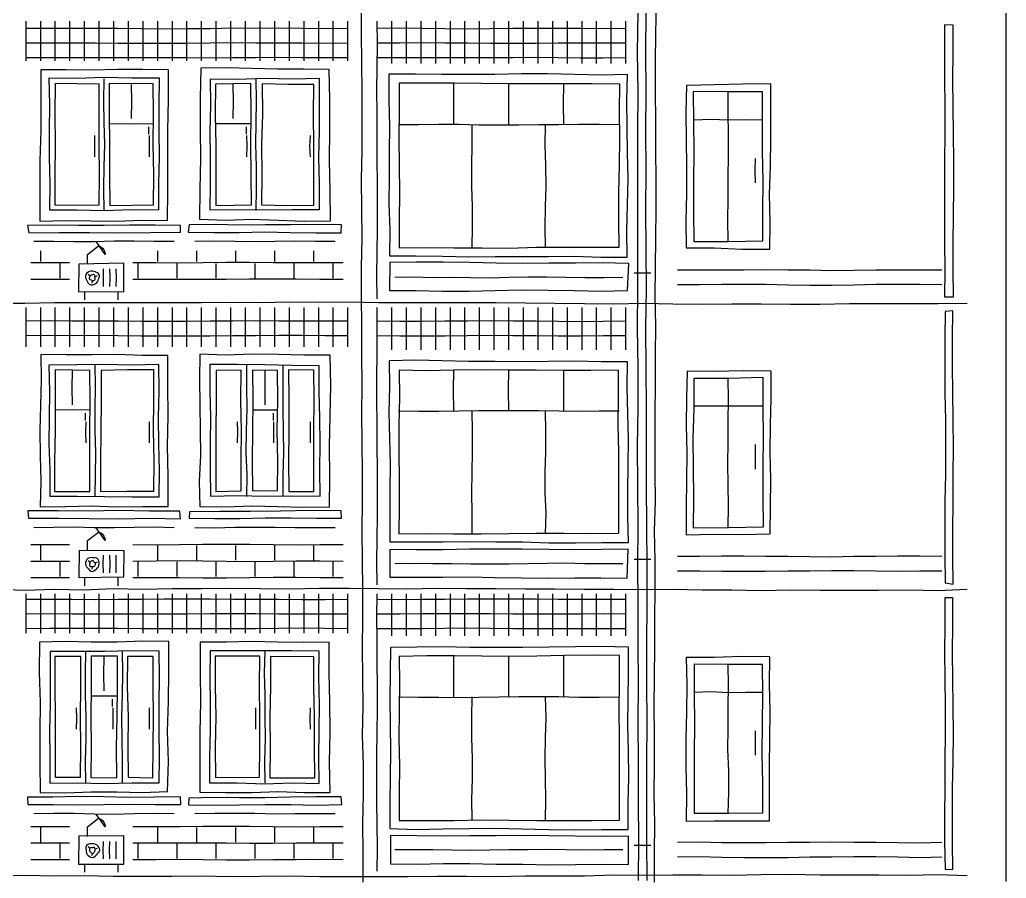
# Model space of a CAD drawing. Header units: millimetres. Extents: x 0 to 165, y 0 to 320.
# Drawn here: x 63.9 to 165, y 166.4 to 254.4 of the extents above; entities that cross this region are included whole.
import ezdxf

# ---------------------------------------------------------------- set-up
doc = ezdxf.new("R2010")
doc.units = ezdxf.units.MM
for name, color, linetype, true_color in [('01_KARKAS', 1, 'Continuous', 0xd62728), ('02_PROYOMY', 5, 'Continuous', 0x1f5fd6), ('03_BALKONY', 3, 'Continuous', 0x2ca02c), ('04_KLADKA', 32, 'Continuous', 0x8c5a2b), ('05_KONDICIONERY', 6, 'Continuous', 0xc512c5), ('06_VODOSTOK', 4, 'Continuous', 0x0f9aa0)]:
    doc.layers.add(name, color=color, linetype=linetype, true_color=true_color)

msp = doc.modelspace()

# ---------------------------------------------------------------- linework, layer by layer
at = {"layer": '01_KARKAS'}
for points in [[(99.06, 166), (99.07, 169), (99.04, 172), (99.1, 175), (99.08, 178), (99.01, 181), (99.05, 184), (99.03, 187), (98.99, 190), (99.04, 193), (99.04, 196), (99.01, 199), (98.96, 202), (98.98, 205), (99, 208), (98.95, 211), (98.94, 214), (98.96, 217), (98.94, 220), (98.91, 223), (98.9, 226), (98.88, 229), (98.97, 232), (98.93, 235), (98.88, 238), (98.96, 241), (98.95, 244), (98.96, 247), (98.94, 250), (98.88, 253), (98.9, 256)], [(128.93, 166), (128.95, 169), (128.96, 172), (128.9, 175), (128.93, 178), (128.95, 181), (128.9, 184), (128.94, 187), (128.97, 190), (128.98, 193), (129.01, 196), (129, 199), (128.94, 202), (129.03, 205), (129, 208), (128.99, 211), (129.01, 214), (129.05, 217), (129.02, 220), (129.06, 223), (129, 226), (129.04, 229), (129.07, 232), (129.1, 235), (129.11, 238), (129.06, 241), (129.07, 244), (129.05, 247), (129.05, 250), (129.07, 253), (129.14, 256)], [(165, 166.04), (165, 169.06), (165, 172.08), (165, 175.09), (165, 178.11), (165, 181.13), (165, 184.15), (165, 187.17), (165, 190.19), (165, 193.21), (165, 196.23), (165, 199.25), (165, 202.26), (165, 205.28), (165, 208.3), (165, 211.32), (165, 214.34), (165, 217.36), (165, 220.38), (165, 223.4), (165, 226.42), (165, 229.43), (165, 232.45), (165, 235.47), (165, 238.49), (165, 241.51), (165, 244.53), (165, 247.55), (165, 250.57), (165, 253.58), (165, 256.6)], [(61.37, 225.32), (64.38, 225.31), (67.4, 225.39), (70.42, 225.4), (73.44, 225.39), (76.46, 225.4), (79.48, 225.38), (82.5, 225.4), (85.52, 225.44), (88.54, 225.4), (91.56, 225.46), (94.58, 225.42), (97.6, 225.45), (100.62, 225.38), (103.63, 225.39), (106.65, 225.4), (109.67, 225.41), (112.69, 225.38), (115.71, 225.37), (118.73, 225.32), (121.75, 225.3), (124.77, 225.27), (127.79, 225.32), (130.81, 225.25), (133.83, 225.24), (136.85, 225.25), (139.87, 225.26), (142.88, 225.24), (145.9, 225.24), (148.92, 225.3), (151.94, 225.28), (154.96, 225.29), (157.98, 225.28), (161, 225.33)], [(61.37, 196), (64.38, 195.92), (67.4, 196.02), (70.42, 195.96), (73.44, 196.07), (76.46, 196.02), (79.48, 196.07), (82.5, 196.09), (85.52, 196.12), (88.54, 196.08), (91.56, 196.06), (94.58, 196.12), (97.6, 196.13), (100.62, 196.08), (103.63, 196.05), (106.65, 196.11), (109.67, 196.07), (112.69, 196.1), (115.71, 196.05), (118.73, 196.04), (121.75, 196.02), (124.77, 196), (127.79, 195.99), (130.81, 196), (133.83, 195.93), (136.85, 195.93), (139.87, 195.88), (142.88, 195.95), (145.9, 195.9), (148.92, 195.9), (151.94, 195.91), (154.96, 195.95), (157.98, 195.88), (161, 196)], [(61.37, 166.65), (64.38, 166.7), (67.4, 166.64), (70.42, 166.68), (73.44, 166.59), (76.46, 166.61), (79.48, 166.59), (82.5, 166.63), (85.52, 166.57), (88.54, 166.61), (91.56, 166.62), (94.58, 166.56), (97.6, 166.55), (100.62, 166.56), (103.63, 166.58), (106.65, 166.61), (109.67, 166.6), (112.69, 166.58), (115.71, 166.65), (118.73, 166.64), (121.75, 166.64), (124.77, 166.72), (127.79, 166.71), (130.81, 166.75), (133.83, 166.74), (136.85, 166.71), (139.87, 166.77), (142.88, 166.8), (145.9, 166.74), (148.92, 166.73), (151.94, 166.75), (154.96, 166.7), (157.98, 166.77), (161, 166.67)]]:
    msp.add_lwpolyline(points, dxfattribs=at)
at = {"layer": '02_PROYOMY'}
for points in [[(66.01, 249.24), (66.03, 246.14), (66.02, 243.04), (65.9, 239.94), (65.9, 236.83), (65.9, 233.73)], [(79.1, 249.25), (76.48, 249.28), (73.86, 249.28), (71.24, 249.22), (68.62, 249.24), (66.01, 249.24)], [(79, 233.8), (79.05, 236.89), (79.05, 239.98), (79.03, 243.07), (79.11, 246.16), (79.1, 249.25)], [(82.42, 249.42), (82.35, 246.32), (82.36, 243.22), (82.37, 240.12), (82.3, 237.02), (82.29, 233.92)], [(95.59, 249.29), (92.96, 249.31), (90.32, 249.32), (87.69, 249.38), (85.05, 249.45), (82.42, 249.42)], [(95.71, 233.75), (95.67, 236.86), (95.61, 239.97), (95.63, 243.08), (95.64, 246.18), (95.59, 249.29)], [(78.17, 248.39), (75.34, 248.38), (72.51, 248.44), (69.68, 248.36), (66.85, 248.39)], [(66.85, 248.39), (66.89, 245.69), (66.86, 242.98), (66.88, 240.28), (66.93, 237.58), (66.91, 234.88)], [(67.5, 247.83), (67.46, 244.72), (67.5, 241.6), (67.45, 238.49), (67.44, 235.38)], [(72, 247.76), (67.5, 247.83)], [(72.5, 234.83), (72.47, 237.08), (72.5, 239.33), (72.56, 241.58), (72.5, 243.83), (72.48, 246.08), (72.5, 248.33)], [(77.53, 247.82), (73.03, 247.84)], [(73.03, 247.84), (73.03, 244.71), (73.07, 241.59), (73.06, 238.46), (73.08, 235.33)], [(77.58, 235.41), (77.59, 238.51), (77.53, 241.61), (77.56, 244.72), (77.53, 247.82)], [(78.11, 234.88), (78.11, 237.58), (78.19, 240.28), (78.14, 242.99), (78.13, 245.69), (78.17, 248.39)], [(83.39, 248.29), (83.41, 245.61), (83.34, 242.93), (83.36, 240.25), (83.39, 237.57), (83.34, 234.89)], [(94.57, 248.34), (91.78, 248.3), (88.98, 248.36), (86.18, 248.26), (83.39, 248.29)], [(87.55, 247.84), (83.91, 247.78)], [(87.6, 235.42), (87.58, 238.53), (87.55, 241.63), (87.58, 244.74), (87.55, 247.84)], [(88.1, 234.83), (88.14, 237.08), (88.11, 239.33), (88.05, 241.58), (88.09, 243.83), (88.14, 246.08), (88.1, 248.33)], [(94.57, 234.91), (94.57, 237.59), (94.51, 240.28), (94.6, 242.97), (94.6, 245.65), (94.57, 248.34)], [(72, 235.41), (72.03, 238.49), (71.98, 241.58), (71.99, 244.67), (72, 247.76)], [(75.3, 244.24), (75.34, 245.99), (75.3, 247.73)], [(83.91, 247.78), (83.88, 244.67), (83.94, 241.56), (83.95, 238.45), (83.95, 235.34)], [(85.75, 244.24), (85.77, 245.99), (85.75, 247.73)], [(88.7, 247.79), (88.73, 244.69), (88.64, 241.6), (88.66, 238.5), (88.64, 235.4)], [(94.02, 247.74), (91.36, 247.75), (88.7, 247.79)], [(94.01, 235.37), (94.02, 238.46), (94.02, 241.56), (93.98, 244.65), (94.02, 247.74)], [(73.1, 243.74), (75.3, 243.72), (77.5, 243.74)], [(77.1, 242.64), (77.1, 243.39)], [(84, 243.74), (85.75, 243.73), (87.5, 243.74)], [(87.1, 242.64), (87.1, 243.39)], [(71.55, 240.34), (71.54, 241.43), (71.55, 242.51)], [(77.15, 240.34), (77.14, 241.43), (77.15, 242.51)], [(87.15, 240.34), (87.16, 241.43), (87.15, 242.51)], [(93.65, 240.34), (93.61, 241.43), (93.65, 242.51)], [(66.91, 234.88), (69.71, 234.9), (72.51, 234.83), (75.31, 234.91), (78.11, 234.88)], [(67.44, 235.38), (72, 235.41)], [(73.08, 235.33), (77.58, 235.41)], [(83.34, 234.89), (86.15, 234.92), (88.95, 234.88), (91.76, 234.94), (94.57, 234.91)], [(83.95, 235.34), (87.6, 235.42)], [(88.64, 235.4), (91.32, 235.35), (94.01, 235.37)], [(65.9, 233.73), (68.52, 233.79), (71.14, 233.76), (73.76, 233.73), (76.38, 233.82), (79, 233.8)], [(82.29, 233.92), (84.97, 233.84), (87.66, 233.93), (90.34, 233.85), (93.02, 233.73), (95.71, 233.75)], [(80.35, 233.3), (77.73, 233.31), (75.12, 233.32), (72.5, 233.3), (69.89, 233.27), (67.27, 233.32), (64.66, 233.29)], [(64.66, 233.29), (64.77, 232.52)], [(80.35, 232.59), (80.35, 233.3)], [(81.22, 233.37), (81.13, 232.62)], [(96.84, 233.36), (94.24, 233.38), (91.63, 233.37), (89.03, 233.35), (86.43, 233.33), (83.82, 233.38), (81.22, 233.37)], [(96.82, 232.54), (96.84, 233.36)], [(64.77, 232.52), (67.88, 232.56), (71, 232.58), (74.11, 232.52), (77.23, 232.58), (80.35, 232.59)], [(65.3, 231.68), (67.36, 231.68), (69.41, 231.66), (71.47, 231.65), (73.53, 231.72), (75.59, 231.73), (77.64, 231.67), (79.7, 231.68)], [(81.13, 232.62), (83.75, 232.58), (86.36, 232.57), (88.98, 232.63), (91.59, 232.57), (94.21, 232.53), (96.82, 232.54)], [(81.8, 231.68), (83.86, 231.71), (85.91, 231.67), (87.97, 231.66), (90.03, 231.69), (92.09, 231.72), (94.14, 231.69), (96.2, 231.68)], [(66.01, 220.07), (66.06, 217.47), (65.99, 214.87), (65.91, 212.27), (65.93, 209.67), (66, 207.07), (65.93, 204.47)], [(79.02, 219.96), (76.42, 219.96), (73.81, 220.05), (71.21, 220.03), (68.61, 220.03), (66.01, 220.07)], [(79.08, 204.5), (79.07, 207.59), (78.99, 210.68), (79.07, 213.78), (79.04, 216.87), (79.02, 219.96)], [(82.32, 220.1), (82.29, 217.5), (82.33, 214.9), (82.35, 212.3), (82.38, 209.7), (82.26, 207.1), (82.33, 204.5)], [(95.69, 220), (93.02, 219.99), (90.34, 220.06), (87.67, 220.11), (84.99, 220.01), (82.32, 220.1)], [(95.62, 204.45), (95.66, 207.56), (95.62, 210.67), (95.67, 213.78), (95.75, 216.89), (95.69, 220)], [(78.1, 219.05), (75.29, 218.98), (72.47, 219.05), (69.66, 219), (66.85, 218.98)], [(66.85, 218.98), (66.91, 216.29), (66.88, 213.61), (66.85, 210.92), (66.93, 208.24), (66.92, 205.55)], [(71.6, 205.5), (71.62, 207.75), (71.65, 210), (71.6, 212.25), (71.57, 214.5), (71.61, 216.75), (71.6, 219)], [(77.59, 218.49), (74.9, 218.48), (72.2, 218.42)], [(77.59, 206.07), (77.62, 209.18), (77.55, 212.28), (77.61, 215.39), (77.59, 218.49)], [(78.15, 205.48), (78.19, 208.19), (78.1, 210.91), (78.08, 213.62), (78.13, 216.33), (78.1, 219.05)], [(94.56, 218.92), (91.76, 218.93), (88.95, 219), (86.15, 219.04), (83.34, 219.05)], [(83.34, 219.05), (83.35, 216.35), (83.42, 213.65), (83.36, 210.95), (83.37, 208.26), (83.41, 205.56)], [(87.13, 205.5), (87.16, 207.75), (87.08, 210), (87.11, 212.25), (87.18, 214.5), (87.15, 216.75), (87.13, 219)], [(90.87, 205.5), (90.86, 207.75), (90.92, 210), (90.89, 212.25), (90.85, 214.5), (90.86, 216.75), (90.87, 219)], [(91.41, 218.49), (91.43, 215.37), (91.45, 212.25), (91.39, 209.14), (91.43, 206.02)], [(94.02, 218.47), (91.41, 218.49)], [(94.67, 205.56), (94.63, 208.23), (94.65, 210.9), (94.62, 213.58), (94.55, 216.25), (94.56, 218.92)], [(67.49, 218.48), (67.47, 215.36), (67.5, 212.24), (67.42, 209.13), (67.43, 206.01)], [(71.04, 218.44), (67.49, 218.48)], [(69.25, 214.91), (69.22, 216.66), (69.25, 218.4)], [(71.04, 206.02), (71.04, 209.13), (71.03, 212.23), (71.08, 215.33), (71.04, 218.44)], [(72.2, 218.42), (72.2, 215.32), (72.17, 212.22), (72.13, 209.12), (72.13, 206.02)], [(83.99, 218.44), (84, 215.34), (83.97, 212.24), (83.97, 209.13), (83.96, 206.03)], [(86.56, 218.45), (83.99, 218.44)], [(86.57, 206.1), (86.56, 209.19), (86.59, 212.27), (86.52, 215.36), (86.56, 218.45)], [(87.73, 218.45), (87.76, 215.36), (87.72, 212.27), (87.69, 209.18), (87.72, 206.09)], [(90.27, 218.41), (87.73, 218.45)], [(89, 214.91), (89, 216.66), (89, 218.4)], [(90.28, 206.11), (90.3, 209.18), (90.26, 212.26), (90.31, 215.33), (90.27, 218.41)], [(93.99, 206.04), (93.99, 209.15), (94, 212.26), (94.03, 215.36), (94.02, 218.47)], [(67.5, 214.41), (69.25, 214.44), (71, 214.41)], [(70.6, 213.31), (70.6, 214.06)], [(87.73, 214.41), (90.27, 214.41)], [(89.87, 213.31), (89.87, 214.06)], [(70.65, 211.01), (70.64, 212.09), (70.65, 213.18)], [(77.15, 211.01), (77.14, 212.09), (77.15, 213.18)], [(86.18, 211.01), (86.22, 212.09), (86.18, 213.18)], [(89.92, 211.01), (89.89, 212.09), (89.92, 213.18)], [(93.65, 211.01), (93.66, 212.09), (93.65, 213.18)], [(66.92, 205.55), (69.73, 205.55), (72.54, 205.51), (75.35, 205.48), (78.15, 205.48)], [(67.43, 206.01), (71.04, 206.02)], [(72.13, 206.02), (74.86, 206.06), (77.59, 206.07)], [(83.41, 205.56), (86.22, 205.61), (89.04, 205.54), (91.86, 205.57), (94.67, 205.56)], [(83.96, 206.03), (86.57, 206.1)], [(87.72, 206.09), (90.28, 206.11)], [(91.43, 206.02), (93.99, 206.04)], [(65.93, 204.47), (68.56, 204.49), (71.19, 204.54), (73.82, 204.45), (76.45, 204.48), (79.08, 204.5)], [(82.33, 204.5), (84.99, 204.44), (87.65, 204.54), (90.3, 204.48), (92.96, 204.42), (95.62, 204.45)], [(80.26, 204.02), (77.14, 204.01), (74.03, 204.08), (70.91, 204.02), (67.79, 204.03), (64.67, 204.05)], [(64.67, 204.05), (64.74, 203.28)], [(80.32, 203.24), (80.26, 204.02)], [(81.25, 203.94), (81.22, 203.28)], [(81.22, 203.28), (83.82, 203.27), (86.42, 203.27), (89.03, 203.32), (91.63, 203.33), (94.23, 203.29), (96.84, 203.3)], [(96.82, 204.06), (93.71, 204.08), (90.59, 204), (87.48, 203.97), (84.36, 203.99), (81.25, 203.94)], [(96.84, 203.3), (96.82, 204.06)], [(64.74, 203.28), (67.85, 203.3), (70.97, 203.25), (74.09, 203.24), (77.21, 203.28), (80.32, 203.24)], [(65.3, 202.35), (67.36, 202.38), (69.41, 202.39), (71.47, 202.34), (73.53, 202.34), (75.59, 202.37), (77.64, 202.39), (79.7, 202.35)], [(81.8, 202.35), (83.86, 202.31), (85.91, 202.36), (87.97, 202.38), (90.03, 202.36), (92.09, 202.33), (94.14, 202.33), (96.2, 202.35)], [(65.88, 190.59), (65.84, 187.5), (65.96, 184.42), (65.9, 181.34), (65.9, 178.25), (65.96, 175.17)], [(79.15, 190.65), (76.49, 190.7), (73.84, 190.58), (71.19, 190.59), (68.53, 190.66), (65.88, 190.59)], [(79.01, 175.27), (79.09, 178.34), (79, 181.42), (79.1, 184.49), (79.15, 187.57), (79.15, 190.65)], [(82.36, 190.58), (82.34, 187.51), (82.37, 184.43), (82.32, 181.36), (82.31, 178.29), (82.32, 175.21)], [(95.58, 190.59), (92.93, 190.54), (90.29, 190.58), (87.64, 190.64), (85, 190.57), (82.36, 190.58)], [(95.69, 175.18), (95.62, 178.26), (95.69, 181.34), (95.63, 184.42), (95.57, 187.51), (95.58, 190.59)], [(66.96, 189.64), (66.96, 186.93), (66.96, 184.23), (66.9, 181.53), (66.94, 178.82), (66.93, 176.12)], [(78.15, 189.65), (75.35, 189.69), (72.55, 189.62), (69.76, 189.64), (66.96, 189.64)], [(70.63, 176.17), (70.61, 178.42), (70.65, 180.67), (70.65, 182.92), (70.61, 185.17), (70.61, 187.42), (70.63, 189.67)], [(73.86, 189.16), (71.16, 189.14)], [(73.8, 176.68), (73.78, 179.8), (73.84, 182.92), (73.87, 186.04), (73.86, 189.16)], [(74.37, 176.17), (74.4, 178.42), (74.36, 180.67), (74.31, 182.92), (74.39, 185.17), (74.41, 187.42), (74.37, 189.67)], [(78.15, 176.17), (78.19, 178.87), (78.13, 181.56), (78.15, 184.26), (78.17, 186.95), (78.15, 189.65)], [(83.38, 189.71), (83.33, 187), (83.39, 184.29), (83.36, 181.58), (83.29, 178.87), (83.32, 176.15)], [(94.54, 189.66), (91.75, 189.71), (88.96, 189.68), (86.17, 189.68), (83.38, 189.71)], [(89, 176.17), (88.98, 178.42), (89.04, 180.67), (89.03, 182.92), (89, 185.17), (88.95, 187.42), (89, 189.67)], [(94.54, 176.11), (94.5, 178.82), (94.54, 181.53), (94.57, 184.24), (94.5, 186.95), (94.54, 189.66)], [(70.11, 189.12), (67.46, 189.13)], [(67.46, 189.13), (67.46, 186.03), (67.47, 182.93), (67.5, 179.84), (67.49, 176.74)], [(70.09, 176.76), (70.13, 179.85), (70.08, 182.94), (70.1, 186.03), (70.11, 189.12)], [(71.16, 189.14), (71.17, 186.03), (71.13, 182.92), (71.17, 179.81), (71.15, 176.7)], [(72.5, 185.58), (72.46, 187.32), (72.5, 189.07)], [(74.9, 189.12), (74.88, 186.03), (74.97, 182.93), (74.93, 179.84), (74.96, 176.74)], [(77.54, 189.1), (74.9, 189.12)], [(77.51, 176.68), (77.52, 179.78), (77.56, 182.89), (77.52, 186), (77.54, 189.1)], [(83.89, 189.14), (83.9, 186.03), (83.94, 182.93), (83.88, 179.82), (83.93, 176.71)], [(88.48, 189.14), (83.89, 189.14)], [(88.44, 176.75), (88.47, 179.85), (88.48, 182.95), (88.45, 186.04), (88.48, 189.14)], [(89.57, 189.12), (89.56, 186.01), (89.5, 182.9), (89.53, 179.79), (89.49, 176.68)], [(94, 189.07), (89.57, 189.12)], [(94.11, 176.69), (94.08, 179.79), (94.07, 182.88), (93.99, 185.98), (94, 189.07)], [(71.23, 185.08), (73.77, 185.08)], [(73.37, 183.98), (73.37, 184.73)], [(69.68, 181.68), (69.7, 182.76), (69.68, 183.85)], [(73.42, 181.68), (73.42, 182.76), (73.42, 183.85)], [(77.15, 181.68), (77.17, 182.76), (77.15, 183.85)], [(88.05, 181.68), (88.06, 182.76), (88.05, 183.85)], [(93.65, 181.68), (93.63, 182.76), (93.65, 183.85)], [(66.93, 176.12), (69.73, 176.17), (72.54, 176.11), (75.34, 176.18), (78.15, 176.17)], [(67.49, 176.74), (70.09, 176.76)], [(71.15, 176.7), (73.8, 176.68)], [(74.96, 176.74), (77.51, 176.68)], [(83.32, 176.15), (86.13, 176.16), (88.93, 176.07), (91.74, 176.16), (94.54, 176.11)], [(83.93, 176.71), (88.44, 176.75)], [(89.49, 176.68), (94.11, 176.69)], [(65.96, 175.17), (68.57, 175.14), (71.18, 175.26), (73.79, 175.25), (76.4, 175.17), (79.01, 175.27)], [(82.32, 175.21), (84.99, 175.19), (87.66, 175.19), (90.34, 175.27), (93.01, 175.19), (95.69, 175.18)], [(80.32, 174.73), (77.71, 174.71), (75.1, 174.67), (72.49, 174.72), (69.87, 174.75), (67.26, 174.71), (64.65, 174.69)], [(64.65, 174.69), (64.67, 173.95)], [(64.67, 173.95), (67.29, 173.96), (69.9, 173.91), (72.52, 173.95), (75.14, 173.98), (77.75, 173.96), (80.37, 173.96)], [(80.37, 173.96), (80.32, 174.73)], [(81.18, 174.6), (81.15, 173.91)], [(96.8, 174.73), (94.2, 174.74), (91.59, 174.69), (88.99, 174.64), (86.39, 174.64), (83.79, 174.65), (81.18, 174.6)], [(96.87, 173.94), (96.8, 174.73)], [(65.3, 173.02), (67.36, 173.04), (69.41, 173.04), (71.47, 172.98), (73.53, 172.96), (75.59, 173.02), (77.64, 173.06), (79.7, 173.02)], [(81.15, 173.91), (83.77, 173.87), (86.39, 173.92), (89.01, 173.95), (91.63, 173.95), (94.25, 173.89), (96.87, 173.94)], [(81.8, 173.02), (83.86, 173.05), (85.91, 173.04), (87.97, 173.04), (90.03, 172.99), (92.09, 173.01), (94.14, 173.03), (96.2, 173.02)]]:
    msp.add_lwpolyline(points, dxfattribs=at)
at = {"layer": '03_BALKONY'}
for points in [[(158.67, 253.85), (158.66, 251.06), (158.67, 248.27), (158.7, 245.49), (158.69, 242.7), (158.67, 239.91), (158.66, 237.12), (158.65, 234.33), (158.66, 231.54), (158.71, 228.76), (158.68, 225.97)], [(159.56, 253.81), (158.67, 253.85)], [(159.6, 225.97), (159.54, 228.75), (159.55, 231.54), (159.58, 234.32), (159.63, 237.1), (159.63, 239.89), (159.59, 242.67), (159.54, 245.45), (159.53, 248.24), (159.54, 251.02), (159.56, 253.81)], [(126.16, 248.76), (123.44, 248.71), (120.73, 248.76), (118.01, 248.83), (115.29, 248.83), (112.57, 248.76), (109.85, 248.77), (107.14, 248.76), (104.42, 248.8), (101.7, 248.81)], [(101.7, 248.81), (101.7, 246.14), (101.75, 243.48), (101.73, 240.82), (101.72, 238.16), (101.69, 235.5), (101.79, 232.83), (101.76, 230.17)], [(102.76, 247.86), (102.76, 245.05), (102.72, 242.24), (102.74, 239.43), (102.79, 236.62), (102.76, 233.81), (102.76, 231)], [(125.37, 247.78), (122.54, 247.82), (119.72, 247.82), (116.89, 247.79), (114.07, 247.79), (111.24, 247.83), (108.41, 247.89), (105.59, 247.86), (102.76, 247.86)], [(108.35, 243.63), (108.36, 245.73), (108.35, 247.83)], [(114, 243.63), (114, 245.73), (114, 247.83)], [(119.65, 243.63), (119.61, 245.73), (119.65, 247.83)], [(126.14, 230.05), (126.11, 232.73), (126.16, 235.4), (126.22, 238.07), (126.16, 240.74), (126.12, 243.42), (126.11, 246.09), (126.16, 248.76)], [(140.85, 247.82), (137.97, 247.77), (135.09, 247.71), (132.21, 247.63)], [(140.77, 230.85), (140.78, 233.67), (140.73, 236.5), (140.82, 239.33), (140.86, 242.16), (140.86, 244.99), (140.85, 247.82)], [(125.31, 231.06), (125.29, 233.85), (125.29, 236.63), (125.35, 239.42), (125.37, 242.21), (125.33, 244.99), (125.37, 247.78)], [(132.21, 247.63), (132.15, 244.86), (132.17, 242.09), (132.2, 239.31), (132.23, 236.54), (132.14, 233.76), (132.18, 230.99)], [(140.01, 247), (136.46, 246.97), (132.91, 247.01)], [(132.91, 247.01), (132.92, 243.93), (132.95, 240.86), (132.92, 237.78), (132.92, 234.7), (132.95, 231.63)], [(136.5, 231.68), (136.45, 233.87), (136.48, 236.05), (136.5, 238.24), (136.52, 240.43), (136.52, 242.61), (136.47, 244.8), (136.5, 246.98)], [(140.05, 231.73), (140.04, 234.79), (140.08, 237.84), (140.01, 240.89), (140.01, 243.95), (140.01, 247)], [(132.95, 244.13), (134.72, 244.17), (136.5, 244.12), (138.27, 244.15), (140.05, 244.13)], [(102.7, 243.63), (104.75, 243.65), (106.81, 243.66), (108.86, 243.68), (110.92, 243.62), (112.97, 243.59), (115.03, 243.6), (117.08, 243.63), (119.14, 243.65), (121.19, 243.67), (123.25, 243.68), (125.3, 243.63)], [(110.23, 231.03), (110.27, 233.13), (110.27, 235.23), (110.22, 237.33), (110.21, 239.43), (110.25, 241.53), (110.23, 243.63)], [(117.77, 231.03), (117.74, 233.13), (117.76, 235.23), (117.81, 237.33), (117.8, 239.43), (117.74, 241.53), (117.77, 243.63)], [(139.3, 237.65), (139.27, 238.91), (139.3, 240.17)], [(132.95, 231.63), (136.5, 231.65), (140.05, 231.73)], [(102.76, 231), (105.58, 231.04), (108.4, 231.01), (111.22, 231.01), (114.03, 230.98), (116.85, 231.05), (119.67, 231.08), (122.49, 231.06), (125.31, 231.06)], [(132.18, 230.99), (135.04, 231), (137.9, 230.85), (140.77, 230.85)], [(101.76, 230.17), (104.47, 230.19), (107.18, 230.14), (109.89, 230.09), (112.6, 230.11), (115.31, 230.12), (118.02, 230.12), (120.72, 230.13), (123.43, 230.05), (126.14, 230.05)], [(101.81, 229.5), (101.75, 226.62)], [(126.29, 229.4), (123.57, 229.45), (120.85, 229.42), (118.13, 229.41), (115.41, 229.39), (112.69, 229.43), (109.97, 229.51), (107.25, 229.52), (104.53, 229.52), (101.81, 229.5)], [(126.15, 226.61), (126.29, 229.4)], [(131.3, 228.73), (133.56, 228.73), (135.82, 228.73), (138.08, 228.75), (140.33, 228.78), (142.59, 228.76), (144.85, 228.75), (147.11, 228.68), (149.37, 228.7), (151.62, 228.73), (153.88, 228.74), (156.14, 228.76), (158.4, 228.73)], [(102.3, 227.98), (104.25, 228.03), (106.2, 227.97), (108.15, 227.98), (110.1, 227.95), (112.05, 227.94), (114, 227.99), (115.95, 228.02), (117.9, 228.03), (119.85, 228), (121.8, 227.97), (123.75, 227.97), (125.7, 227.98)], [(101.75, 226.62), (104.46, 226.62), (107.17, 226.56), (109.88, 226.57), (112.6, 226.61), (115.31, 226.68), (118.02, 226.66), (120.73, 226.61), (123.44, 226.57), (126.15, 226.61)], [(131.3, 227.23), (133.56, 227.24), (135.82, 227.29), (138.08, 227.28), (140.33, 227.27), (142.59, 227.21), (144.85, 227.17), (147.11, 227.17), (149.37, 227.19), (151.62, 227.27), (153.88, 227.28), (156.14, 227.27), (158.4, 227.23)], [(158.68, 225.97), (159.6, 225.97)], [(158.72, 224.47), (158.7, 221.69), (158.7, 218.91), (158.71, 216.13), (158.76, 213.35), (158.76, 210.57), (158.78, 207.79), (158.71, 205.01), (158.71, 202.24), (158.71, 199.46), (158.73, 196.68)], [(159.52, 224.53), (158.72, 224.47)], [(159.57, 196.53), (159.53, 199.33), (159.52, 202.13), (159.55, 204.93), (159.57, 207.73), (159.6, 210.53), (159.56, 213.33), (159.52, 216.13), (159.49, 218.93), (159.49, 221.73), (159.52, 224.53)], [(101.72, 219.42), (101.76, 216.77), (101.69, 214.12), (101.76, 211.47), (101.82, 208.82), (101.81, 206.18), (101.79, 203.53), (101.8, 200.88)], [(126.16, 219.31), (123.45, 219.32), (120.73, 219.39), (118.02, 219.36), (115.3, 219.32), (112.59, 219.35), (109.87, 219.36), (107.15, 219.41), (104.44, 219.48), (101.72, 219.42)], [(108.35, 214.3), (108.34, 216.4), (108.35, 218.5)], [(114, 214.3), (113.98, 216.4), (114, 218.5)], [(119.65, 214.3), (119.62, 216.4), (119.65, 218.5)], [(126.27, 200.81), (126.21, 203.46), (126.19, 206.1), (126.24, 208.74), (126.26, 211.38), (126.2, 214.03), (126.13, 216.67), (126.16, 219.31)], [(102.75, 218.45), (102.78, 215.66), (102.73, 212.87), (102.72, 210.07), (102.74, 207.28), (102.77, 204.49), (102.73, 201.7)], [(125.23, 218.45), (122.42, 218.43), (119.61, 218.41), (116.8, 218.46), (113.99, 218.46), (111.18, 218.48), (108.37, 218.45), (105.56, 218.4), (102.75, 218.45)], [(125.29, 201.75), (125.29, 204.53), (125.29, 207.31), (125.26, 210.1), (125.21, 212.88), (125.25, 215.67), (125.23, 218.45)], [(132.27, 218.37), (132.23, 215.58), (132.19, 212.78), (132.25, 209.98), (132.23, 207.19), (132.17, 204.39), (132.19, 201.59)], [(140.88, 218.37), (138.01, 218.39), (135.14, 218.33), (132.27, 218.37)], [(132.95, 217.6), (132.97, 214.54), (132.88, 211.48), (132.9, 208.41), (132.93, 205.35), (132.9, 202.29)], [(140.07, 217.71), (136.51, 217.61), (132.95, 217.6)], [(136.5, 202.35), (136.53, 204.54), (136.5, 206.72), (136.46, 208.91), (136.47, 211.09), (136.49, 213.28), (136.52, 215.46), (136.5, 217.65)], [(140.12, 202.42), (140.08, 205.47), (140.09, 208.53), (140.12, 211.59), (140.07, 214.65), (140.07, 217.71)], [(140.78, 201.7), (140.82, 204.48), (140.86, 207.26), (140.79, 210.04), (140.83, 212.81), (140.89, 215.59), (140.88, 218.37)], [(132.95, 214.8), (134.72, 214.79), (136.5, 214.79), (138.27, 214.81), (140.05, 214.8)], [(102.7, 214.3), (104.75, 214.27), (106.81, 214.27), (108.86, 214.3), (110.92, 214.32), (112.97, 214.33), (115.03, 214.32), (117.08, 214.33), (119.14, 214.29), (121.19, 214.26), (123.25, 214.28), (125.3, 214.3)], [(110.23, 201.7), (110.25, 203.8), (110.2, 205.9), (110.23, 208), (110.26, 210.1), (110.26, 212.2), (110.23, 214.3)], [(117.77, 201.7), (117.82, 203.8), (117.74, 205.9), (117.73, 208), (117.78, 210.1), (117.79, 212.2), (117.77, 214.3)], [(139.3, 208.32), (139.29, 209.58), (139.3, 210.84)], [(132.9, 202.29), (136.51, 202.32), (140.12, 202.42)], [(102.73, 201.7), (105.55, 201.71), (108.37, 201.67), (111.19, 201.7), (114.01, 201.72), (116.83, 201.76), (119.65, 201.75), (122.47, 201.72), (125.29, 201.75)], [(132.19, 201.59), (135.05, 201.65), (137.92, 201.62), (140.78, 201.7)], [(101.8, 200.88), (104.52, 200.85), (107.24, 200.88), (109.96, 200.91), (112.68, 200.88), (115.4, 200.87), (118.11, 200.78), (120.83, 200.78), (123.55, 200.81), (126.27, 200.81)], [(101.8, 200.07), (101.79, 197.26)], [(126.24, 200.1), (123.53, 200.07), (120.81, 200.04), (118.09, 200.09), (115.38, 200.12), (112.66, 200.11), (109.95, 200.1), (107.23, 200.06), (104.51, 200.05), (101.8, 200.07)], [(126.13, 197.13), (126.24, 200.1)], [(131.3, 199.4), (133.56, 199.41), (135.82, 199.42), (138.08, 199.44), (140.33, 199.4), (142.59, 199.41), (144.85, 199.37), (147.11, 199.34), (149.37, 199.38), (151.62, 199.39), (153.88, 199.44), (156.14, 199.43), (158.4, 199.4)], [(102.3, 198.65), (104.25, 198.67), (106.2, 198.66), (108.15, 198.64), (110.1, 198.6), (112.05, 198.62), (114, 198.62), (115.95, 198.65), (117.9, 198.69), (119.85, 198.7), (121.8, 198.66), (123.75, 198.63), (125.7, 198.65)], [(101.79, 197.26), (104.49, 197.23), (107.2, 197.26), (109.9, 197.28), (112.61, 197.2), (115.31, 197.17), (118.02, 197.14), (120.72, 197.16), (123.43, 197.18), (126.13, 197.13)], [(131.3, 197.9), (133.56, 197.91), (135.82, 197.87), (138.08, 197.85), (140.33, 197.86), (142.59, 197.9), (144.85, 197.9), (147.11, 197.94), (149.37, 197.94), (151.62, 197.9), (153.88, 197.86), (156.14, 197.88), (158.4, 197.9)], [(158.73, 196.68), (159.57, 196.53)], [(158.7, 195.14), (158.69, 192.36), (158.67, 189.58), (158.69, 186.8), (158.74, 184.02), (158.73, 181.24), (158.71, 178.45), (158.69, 175.67), (158.67, 172.89), (158.68, 170.11), (158.72, 167.33)], [(159.53, 195.14), (158.7, 195.14)], [(159.51, 167.27), (159.48, 170.05), (159.5, 172.84), (159.5, 175.63), (159.57, 178.42), (159.58, 181.2), (159.55, 183.99), (159.52, 186.78), (159.49, 189.57), (159.51, 192.36), (159.53, 195.14)], [(101.86, 190.04), (101.82, 187.39), (101.81, 184.74), (101.84, 182.08), (101.86, 179.43), (101.82, 176.78), (101.78, 174.13), (101.8, 171.48)], [(126.26, 190.08), (123.55, 190.14), (120.84, 190.1), (118.12, 190.06), (115.41, 190.03), (112.7, 190.03), (109.99, 190.04), (107.28, 190.12), (104.57, 190.08), (101.86, 190.04)], [(125.35, 189.21), (122.53, 189.24), (119.71, 189.21), (116.88, 189.15), (114.06, 189.13), (111.24, 189.15), (108.41, 189.17), (105.59, 189.17), (102.77, 189.13)], [(108.35, 184.97), (108.37, 187.07), (108.35, 189.17)], [(114, 184.97), (114, 187.07), (114, 189.17)], [(119.65, 184.97), (119.64, 187.07), (119.65, 189.17)], [(125.34, 172.35), (125.33, 175.16), (125.36, 177.97), (125.36, 180.78), (125.32, 183.59), (125.35, 186.4), (125.35, 189.21)], [(126.24, 171.4), (126.25, 174.07), (126.29, 176.74), (126.27, 179.41), (126.19, 182.08), (126.22, 184.74), (126.28, 187.41), (126.26, 190.08)], [(102.77, 189.13), (102.79, 186.32), (102.75, 183.52), (102.73, 180.71), (102.79, 177.91), (102.76, 175.11), (102.75, 172.3)], [(132.18, 189.02), (132.24, 186.22), (132.22, 183.42), (132.14, 180.63), (132.16, 177.83), (132.23, 175.03), (132.19, 172.23)], [(140.77, 189.09), (137.91, 189.1), (135.05, 189), (132.18, 189.02)], [(133.01, 188.33), (132.99, 185.27), (133.04, 182.21), (133, 179.15), (132.99, 176.1), (133, 173.04)], [(139.99, 188.3), (136.5, 188.3), (133.01, 188.33)], [(136.5, 173.02), (136.55, 175.2), (136.55, 177.39), (136.46, 179.57), (136.48, 181.76), (136.49, 183.95), (136.52, 186.13), (136.5, 188.32)], [(140.03, 173.08), (140.03, 176.13), (139.97, 179.17), (140.02, 182.21), (140.03, 185.26), (139.99, 188.3)], [(140.73, 172.27), (140.73, 175.07), (140.72, 177.88), (140.76, 180.68), (140.79, 183.48), (140.73, 186.28), (140.77, 189.09)], [(132.95, 185.47), (134.72, 185.52), (136.5, 185.44), (138.27, 185.47), (140.05, 185.47)], [(102.7, 184.97), (104.75, 184.96), (106.81, 184.95), (108.86, 184.91), (110.92, 184.94), (112.97, 184.99), (115.03, 185.01), (117.08, 185.01), (119.14, 185), (121.19, 184.95), (123.25, 184.94), (125.3, 184.97)], [(110.23, 172.37), (110.2, 174.47), (110.27, 176.57), (110.28, 178.67), (110.22, 180.77), (110.2, 182.87), (110.23, 184.97)], [(117.77, 172.37), (117.79, 174.47), (117.75, 176.57), (117.72, 178.67), (117.77, 180.77), (117.82, 182.87), (117.77, 184.97)], [(139.3, 178.99), (139.29, 180.25), (139.3, 181.51)], [(133, 173.04), (136.52, 173.06), (140.03, 173.08)], [(102.75, 172.3), (105.58, 172.29), (108.4, 172.32), (111.22, 172.36), (114.05, 172.33), (116.87, 172.31), (119.69, 172.32), (122.52, 172.32), (125.34, 172.35)], [(132.19, 172.23), (135.04, 172.26), (137.88, 172.27), (140.73, 172.27)], [(101.8, 171.48), (104.51, 171.4), (107.23, 171.44), (109.95, 171.47), (112.66, 171.51), (115.38, 171.46), (118.1, 171.37), (120.81, 171.35), (123.53, 171.39), (126.24, 171.4)], [(126.28, 170.69), (123.56, 170.67), (120.85, 170.69), (118.14, 170.73), (115.43, 170.77), (112.71, 170.75), (110, 170.73), (107.29, 170.7), (104.58, 170.72), (101.86, 170.76)], [(101.86, 170.76), (101.88, 167.88)], [(126.26, 167.79), (126.28, 170.69)], [(131.3, 170.07), (133.56, 170.11), (135.82, 170.06), (138.08, 170.05), (140.33, 170.04), (142.59, 170.07), (144.85, 170.08), (147.11, 170.11), (149.37, 170.1), (151.62, 170.1), (153.88, 170.05), (156.14, 170.01), (158.4, 170.07)], [(102.3, 169.32), (104.25, 169.34), (106.2, 169.33), (108.15, 169.29), (110.1, 169.28), (112.05, 169.3), (114, 169.32), (115.95, 169.33), (117.9, 169.36), (119.85, 169.35), (121.8, 169.31), (123.75, 169.32), (125.7, 169.32)], [(101.88, 167.88), (104.59, 167.84), (107.29, 167.91), (110, 167.91), (112.71, 167.84), (115.42, 167.82), (118.13, 167.77), (120.84, 167.81), (123.55, 167.84), (126.26, 167.79)], [(131.3, 168.57), (133.56, 168.62), (135.82, 168.56), (138.08, 168.52), (140.33, 168.52), (142.59, 168.52), (144.85, 168.57), (147.11, 168.58), (149.37, 168.63), (151.62, 168.62), (153.88, 168.57), (156.14, 168.53), (158.4, 168.57)], [(158.72, 167.33), (159.51, 167.27)]]:
    msp.add_lwpolyline(points, dxfattribs=at)
at = {"layer": '04_KLADKA'}
for points in [[(64.5, 250.18), (64.5, 254.22)], [(66, 250.18), (66, 254.22)], [(67.5, 250.18), (67.5, 254.22)], [(69, 250.18), (69, 254.22)], [(70.5, 250.18), (70.5, 254.22)], [(72, 250.18), (72, 254.22)], [(73.5, 250.18), (73.5, 254.22)], [(75, 250.18), (75, 254.22)], [(76.5, 250.18), (76.5, 254.22)], [(78, 250.18), (78, 254.22)], [(79.5, 250.18), (79.5, 254.22)], [(81, 250.18), (81, 254.22)], [(82.5, 250.18), (82.5, 254.22)], [(84, 250.18), (84, 254.22)], [(85.5, 250.18), (85.5, 254.22)], [(87, 250.18), (87, 254.22)], [(88.5, 250.18), (88.5, 254.22)], [(90, 250.18), (90, 254.22)], [(91.5, 250.18), (91.5, 254.22)], [(93, 250.18), (93, 254.22)], [(94.5, 250.18), (94.5, 254.22)], [(96, 250.18), (96, 254.22)], [(97.5, 250.18), (97.5, 254.22)], [(100.5, 225.78), (100.48, 228.15), (100.5, 230.52), (100.52, 232.89), (100.54, 235.26), (100.52, 237.63), (100.5, 240), (100.49, 242.37), (100.49, 244.74), (100.47, 247.11), (100.5, 249.48), (100.52, 251.85), (100.5, 254.22)], [(102, 249.88), (102, 254.22)], [(103.5, 249.88), (103.5, 254.22)], [(105, 249.88), (105, 254.22)], [(106.5, 249.88), (106.5, 254.22)], [(108, 249.88), (108, 254.22)], [(109.5, 249.88), (109.5, 254.22)], [(111, 249.88), (111, 254.22)], [(112.5, 249.88), (112.5, 254.22)], [(114, 249.88), (114, 254.22)], [(115.5, 249.88), (115.5, 254.22)], [(117, 249.88), (117, 254.22)], [(118.5, 249.88), (118.5, 254.22)], [(120, 249.88), (120, 254.22)], [(121.5, 249.88), (121.5, 254.22)], [(123, 249.88), (123, 254.22)], [(124.5, 249.88), (124.5, 254.22)], [(126, 249.88), (126, 254.22)], [(64.5, 253.5), (66.86, 253.52), (69.21, 253.51), (71.57, 253.52), (73.93, 253.5), (76.29, 253.48), (78.64, 253.46), (81, 253.48), (83.36, 253.49), (85.71, 253.53), (88.07, 253.52), (90.43, 253.53), (92.79, 253.5), (95.14, 253.48), (97.5, 253.5)], [(100.5, 253.5), (102.82, 253.53), (105.14, 253.51), (107.45, 253.49), (109.77, 253.46), (112.09, 253.48), (114.41, 253.5), (116.73, 253.52), (119.05, 253.51), (121.36, 253.5), (123.68, 253.48), (126, 253.5)], [(64.5, 252), (66.86, 252.02), (69.21, 252.02), (71.57, 252.02), (73.93, 251.97), (76.29, 251.98), (78.64, 251.98), (81, 251.98), (83.36, 252.02), (85.71, 252.03), (88.07, 252.02), (90.43, 252.02), (92.79, 252), (95.14, 251.98), (97.5, 252)], [(100.5, 252), (102.82, 252.01), (105.14, 252.03), (107.45, 252.02), (109.77, 252.02), (112.09, 251.98), (114.41, 251.97), (116.73, 251.97), (119.05, 252), (121.36, 252.01), (123.68, 252.02), (126, 252)], [(64.5, 250.5), (66.86, 250.52), (69.21, 250.52), (71.57, 250.52), (73.93, 250.51), (76.29, 250.49), (78.64, 250.49), (81, 250.49), (83.36, 250.48), (85.71, 250.51), (88.07, 250.51), (90.43, 250.54), (92.79, 250.52), (95.14, 250.52), (97.5, 250.5)], [(100.5, 250.5), (102.82, 250.5), (105.14, 250.49), (107.45, 250.49), (109.77, 250.5), (112.09, 250.5), (114.41, 250.52), (116.73, 250.53), (119.05, 250.51), (121.36, 250.47), (123.68, 250.48), (126, 250.5)], [(66, 229.6), (66, 230.68)], [(78, 229.6), (78, 230.68)], [(82, 229.6), (82, 230.68)], [(86, 229.6), (86, 230.68)], [(90, 229.6), (90, 230.68)], [(94, 229.6), (94, 230.68)], [(65, 229.5), (68.95, 229.5)], [(68, 227.9), (68, 229.4)], [(75.45, 229.5), (77.84, 229.48), (80.24, 229.47), (82.63, 229.49), (85.03, 229.53), (87.42, 229.53), (89.82, 229.48), (92.21, 229.48), (94.61, 229.49), (97, 229.5)], [(76, 227.9), (76, 229.4)], [(80, 227.9), (80, 229.4)], [(84, 227.9), (84, 229.4)], [(88, 227.9), (88, 229.4)], [(92, 227.9), (92, 229.4)], [(96, 227.9), (96, 229.4)], [(65, 227.8), (68.95, 227.8)], [(75.45, 227.8), (77.84, 227.8), (80.24, 227.77), (82.63, 227.78), (85.03, 227.78), (87.42, 227.81), (89.82, 227.83), (92.21, 227.81), (94.61, 227.79), (97, 227.8)], [(64.5, 220.85), (64.5, 224.88)], [(66, 220.85), (66, 224.88)], [(67.5, 220.85), (67.5, 224.88)], [(69, 220.85), (69, 224.88)], [(70.5, 220.85), (70.5, 224.88)], [(72, 220.85), (72, 224.88)], [(73.5, 220.85), (73.5, 224.88)], [(75, 220.85), (75, 224.88)], [(76.5, 220.85), (76.5, 224.88)], [(78, 220.85), (78, 224.88)], [(79.5, 220.85), (79.5, 224.88)], [(81, 220.85), (81, 224.88)], [(82.5, 220.85), (82.5, 224.88)], [(84, 220.85), (84, 224.88)], [(85.5, 220.85), (85.5, 224.88)], [(87, 220.85), (87, 224.88)], [(88.5, 220.85), (88.5, 224.88)], [(90, 220.85), (90, 224.88)], [(91.5, 220.85), (91.5, 224.88)], [(93, 220.85), (93, 224.88)], [(94.5, 220.85), (94.5, 224.88)], [(96, 220.85), (96, 224.88)], [(97.5, 220.85), (97.5, 224.88)], [(100.5, 196.45), (100.48, 198.82), (100.49, 201.19), (100.53, 203.56), (100.52, 205.93), (100.54, 208.3), (100.51, 210.67), (100.49, 213.04), (100.47, 215.41), (100.47, 217.77), (100.5, 220.14), (100.51, 222.51), (100.5, 224.88)], [(102, 220.55), (102, 224.88)], [(103.5, 220.55), (103.5, 224.88)], [(105, 220.55), (105, 224.88)], [(106.5, 220.55), (106.5, 224.88)], [(108, 220.55), (108, 224.88)], [(109.5, 220.55), (109.5, 224.88)], [(111, 220.55), (111, 224.88)], [(112.5, 220.55), (112.5, 224.88)], [(114, 220.55), (114, 224.88)], [(115.5, 220.55), (115.5, 224.88)], [(117, 220.55), (117, 224.88)], [(118.5, 220.55), (118.5, 224.88)], [(120, 220.55), (120, 224.88)], [(121.5, 220.55), (121.5, 224.88)], [(123, 220.55), (123, 224.88)], [(124.5, 220.55), (124.5, 224.88)], [(126, 220.55), (126, 224.88)], [(64.5, 223.5), (66.86, 223.54), (69.21, 223.53), (71.57, 223.5), (73.93, 223.5), (76.29, 223.47), (78.64, 223.48), (81, 223.49), (83.36, 223.5), (85.71, 223.52), (88.07, 223.54), (90.43, 223.51), (92.79, 223.51), (95.14, 223.5), (97.5, 223.5)], [(100.5, 223.5), (102.82, 223.47), (105.14, 223.49), (107.45, 223.5), (109.77, 223.53), (112.09, 223.54), (114.41, 223.53), (116.73, 223.5), (119.05, 223.47), (121.36, 223.46), (123.68, 223.48), (126, 223.5)], [(64.5, 222), (66.86, 222.04), (69.21, 222.02), (71.57, 222.03), (73.93, 222), (76.29, 221.99), (78.64, 221.97), (81, 221.98), (83.36, 221.98), (85.71, 222.01), (88.07, 222.02), (90.43, 222.03), (92.79, 222.03), (95.14, 222.02), (97.5, 222)], [(100.5, 222), (102.82, 221.97), (105.14, 221.99), (107.45, 221.99), (109.77, 222.02), (112.09, 222.03), (114.41, 222.01), (116.73, 222), (119.05, 221.97), (121.36, 221.97), (123.68, 222), (126, 222)], [(65, 200.6), (68.95, 200.6)], [(66, 199), (66, 200.5)], [(75.45, 200.6), (77.84, 200.56), (80.24, 200.6), (82.63, 200.64), (85.03, 200.62), (87.42, 200.62), (89.82, 200.58), (92.21, 200.57), (94.61, 200.59), (97, 200.6)], [(78, 199), (78, 200.5)], [(82, 199), (82, 200.5)], [(86, 199), (86, 200.5)], [(90, 199), (90, 200.5)], [(94, 199), (94, 200.5)], [(65, 198.9), (68.95, 198.9)], [(68, 197.3), (68, 198.8)], [(75.45, 198.9), (77.84, 198.92), (80.24, 198.94), (82.63, 198.91), (85.03, 198.89), (87.42, 198.85), (89.82, 198.88), (92.21, 198.93), (94.61, 198.92), (97, 198.9)], [(76, 197.3), (76, 198.8)], [(80, 197.3), (80, 198.8)], [(84, 197.3), (84, 198.8)], [(88, 197.3), (88, 198.8)], [(92, 197.3), (92, 198.8)], [(96, 197.3), (96, 198.8)], [(75.45, 197.2), (77.84, 197.22), (80.24, 197.21), (82.63, 197.16), (85.03, 197.18), (87.42, 197.21), (89.82, 197.24), (92.21, 197.23), (94.61, 197.2), (97, 197.2)], [(65, 197.2), (68.95, 197.2)], [(64.5, 191.52), (64.5, 195.55)], [(66, 191.52), (66, 195.55)], [(67.5, 191.52), (67.5, 195.55)], [(69, 191.52), (69, 195.55)], [(70.5, 191.52), (70.5, 195.55)], [(72, 191.52), (72, 195.55)], [(73.5, 191.52), (73.5, 195.55)], [(75, 191.52), (75, 195.55)], [(76.5, 191.52), (76.5, 195.55)], [(78, 191.52), (78, 195.55)], [(79.5, 191.52), (79.5, 195.55)], [(81, 191.52), (81, 195.55)], [(82.5, 191.52), (82.5, 195.55)], [(84, 191.52), (84, 195.55)], [(85.5, 191.52), (85.5, 195.55)], [(87, 191.52), (87, 195.55)], [(88.5, 191.52), (88.5, 195.55)], [(90, 191.52), (90, 195.55)], [(91.5, 191.52), (91.5, 195.55)], [(93, 191.52), (93, 195.55)], [(94.5, 191.52), (94.5, 195.55)], [(96, 191.52), (96, 195.55)], [(97.5, 191.52), (97.5, 195.55)], [(100.5, 167.12), (100.52, 169.49), (100.49, 171.86), (100.46, 174.22), (100.46, 176.59), (100.47, 178.96), (100.51, 181.33), (100.53, 183.7), (100.52, 186.07), (100.51, 188.44), (100.49, 190.81), (100.46, 193.18), (100.5, 195.55)], [(102, 191.22), (102, 195.55)], [(103.5, 191.22), (103.5, 195.55)], [(105, 191.22), (105, 195.55)], [(106.5, 191.22), (106.5, 195.55)], [(108, 191.22), (108, 195.55)], [(109.5, 191.22), (109.5, 195.55)], [(111, 191.22), (111, 195.55)], [(112.5, 191.22), (112.5, 195.55)], [(114, 191.22), (114, 195.55)], [(115.5, 191.22), (115.5, 195.55)], [(117, 191.22), (117, 195.55)], [(118.5, 191.22), (118.5, 195.55)], [(120, 191.22), (120, 195.55)], [(121.5, 191.22), (121.5, 195.55)], [(123, 191.22), (123, 195.55)], [(124.5, 191.22), (124.5, 195.55)], [(126, 191.22), (126, 195.55)], [(64.5, 195), (66.86, 195), (69.21, 194.98), (71.57, 194.96), (73.93, 194.99), (76.29, 195), (78.64, 195.02), (81, 195.04), (83.36, 195.02), (85.71, 195), (88.07, 195), (90.43, 194.98), (92.79, 194.96), (95.14, 194.97), (97.5, 195)], [(100.5, 195), (102.82, 194.97), (105.14, 194.98), (107.45, 194.99), (109.77, 195.02), (112.09, 195.02), (114.41, 195.02), (116.73, 195.01), (119.05, 194.98), (121.36, 194.98), (123.68, 194.98), (126, 195)], [(64.5, 193.5), (66.86, 193.51), (69.21, 193.48), (71.57, 193.49), (73.93, 193.48), (76.29, 193.47), (78.64, 193.49), (81, 193.5), (83.36, 193.53), (85.71, 193.52), (88.07, 193.53), (90.43, 193.5), (92.79, 193.47), (95.14, 193.49), (97.5, 193.5)], [(100.5, 193.5), (102.82, 193.49), (105.14, 193.53), (107.45, 193.53), (109.77, 193.53), (112.09, 193.51), (114.41, 193.47), (116.73, 193.49), (119.05, 193.49), (121.36, 193.5), (123.68, 193.52), (126, 193.5)], [(64.5, 192), (66.86, 192.01), (69.21, 192.03), (71.57, 192.03), (73.93, 192.03), (76.29, 192), (78.64, 191.97), (81, 191.97), (83.36, 191.97), (85.71, 191.97), (88.07, 191.99), (90.43, 192.02), (92.79, 192.04), (95.14, 192.02), (97.5, 192)], [(100.5, 192), (102.82, 191.97), (105.14, 191.98), (107.45, 192.02), (109.77, 192.04), (112.09, 192.03), (114.41, 191.98), (116.73, 191.98), (119.05, 191.97), (121.36, 191.99), (123.68, 192), (126, 192)], [(65, 171.7), (68.95, 171.7)], [(66, 170.1), (66, 171.6)], [(75.45, 171.7), (77.84, 171.68), (80.24, 171.69), (82.63, 171.72), (85.03, 171.72), (87.42, 171.71), (89.82, 171.69), (92.21, 171.66), (94.61, 171.69), (97, 171.7)], [(78, 170.1), (78, 171.6)], [(82, 170.1), (82, 171.6)], [(86, 170.1), (86, 171.6)], [(90, 170.1), (90, 171.6)], [(94, 170.1), (94, 171.6)], [(65, 170), (68.95, 170)], [(75.45, 170), (77.84, 170.01), (80.24, 170.03), (82.63, 170.02), (85.03, 170.01), (87.42, 169.99), (89.82, 169.99), (92.21, 170), (94.61, 170.03), (97, 170)], [(68, 168.4), (68, 169.9)], [(76, 168.4), (76, 169.9)], [(80, 168.4), (80, 169.9)], [(84, 168.4), (84, 169.9)], [(88, 168.4), (88, 169.9)], [(92, 168.4), (92, 169.9)], [(96, 168.4), (96, 169.9)], [(65, 168.3), (68.95, 168.3)], [(75.45, 168.3), (77.84, 168.32), (80.24, 168.35), (82.63, 168.32), (85.03, 168.27), (87.42, 168.26), (89.82, 168.3), (92.21, 168.32), (94.61, 168.35), (97, 168.3)]]:
    msp.add_lwpolyline(points, dxfattribs=at)
at = {"layer": '05_KONDICIONERY'}
for points in [[(70.8, 230.33), (71.93, 231.2)], [(72.6, 230.33), (71.7, 231.63)], [(71.93, 231.2), (72.15, 231.11)], [(72.15, 231.11), (72.34, 230.97)], [(72.34, 230.97), (72.48, 230.78)], [(72.48, 230.78), (72.57, 230.57)], [(70.8, 229.33), (70.8, 230.33)], [(72.57, 230.57), (72.6, 230.33)], [(69.91, 229.31), (69.89, 226.51)], [(74.52, 229.41), (69.91, 229.31)], [(72.45, 227.03), (72.43, 227.93), (72.45, 228.83)], [(73.1, 227.03), (73.12, 227.93), (73.1, 228.83)], [(73.75, 227.03), (73.77, 227.93), (73.75, 228.83)], [(74.53, 226.5), (74.52, 229.41)], [(71.04, 228.13), (70.86, 228.26)], [(71.26, 227.62), (71.23, 227.39)], [(71.59, 228.06), (71.81, 228.15)], [(69.89, 226.51), (74.53, 226.5)], [(70.5, 226.53), (70.5, 225.68)], [(73.9, 226.53), (73.9, 225.68)], [(72.6, 201), (71.7, 202.3)], [(70.8, 201), (71.93, 201.87)], [(71.93, 201.87), (72.15, 201.78)], [(72.15, 201.78), (72.34, 201.64)], [(72.34, 201.64), (72.48, 201.45)], [(72.48, 201.45), (72.57, 201.23)], [(70.8, 200), (70.8, 201)], [(72.57, 201.23), (72.6, 201)], [(69.94, 199.97), (69.91, 197.2)], [(74.57, 199.93), (69.94, 199.97)], [(72.45, 197.7), (72.42, 198.6), (72.45, 199.5)], [(73.1, 197.7), (73.13, 198.6), (73.1, 199.5)], [(73.75, 197.7), (73.75, 198.6), (73.75, 199.5)], [(74.52, 197.28), (74.57, 199.93)], [(71.04, 198.79), (70.86, 198.93)], [(71.26, 198.28), (71.23, 198.05)], [(71.59, 198.72), (71.81, 198.81)], [(69.91, 197.2), (74.52, 197.28)], [(70.5, 197.2), (70.5, 196.35)], [(73.9, 197.2), (73.9, 196.35)], [(72.6, 171.67), (71.7, 172.97)], [(70.8, 171.67), (71.93, 172.54)], [(71.93, 172.54), (72.15, 172.45)], [(72.15, 172.45), (72.34, 172.3)], [(72.34, 172.3), (72.48, 172.12)], [(72.48, 172.12), (72.57, 171.9)], [(70.8, 170.67), (70.8, 171.67)], [(72.57, 171.9), (72.6, 171.67)], [(69.91, 170.7), (69.89, 167.82)], [(74.52, 170.74), (69.91, 170.7)], [(72.45, 168.37), (72.41, 169.27), (72.45, 170.17)], [(73.1, 168.37), (73.07, 169.27), (73.1, 170.17)], [(73.75, 168.37), (73.74, 169.27), (73.75, 170.17)], [(74.53, 167.84), (74.52, 170.74)], [(71.04, 169.46), (70.86, 169.6)], [(71.26, 168.95), (71.23, 168.72)], [(71.59, 169.39), (71.81, 169.48)], [(69.89, 167.82), (74.53, 167.84)], [(70.5, 167.87), (70.5, 167.02)], [(73.9, 167.87), (73.9, 167.02)]]:
    msp.add_lwpolyline(points, dxfattribs=at)
for points in [[(72, 227.93), (72.03, 228.1), (71.99, 228.27), (71.88, 228.4), (71.73, 228.48), (71.59, 228.53), (71.45, 228.57), (71.3, 228.61), (71.15, 228.61), (71, 228.56), (70.86, 228.49), (70.73, 228.39), (70.63, 228.26), (70.58, 228.1), (70.6, 227.93), (70.66, 227.79), (70.73, 227.66), (70.79, 227.52), (70.86, 227.38), (70.98, 227.27), (71.13, 227.21), (71.3, 227.21), (71.46, 227.24), (71.6, 227.3), (71.73, 227.39), (71.83, 227.51), (71.89, 227.65), (71.94, 227.79), (72, 227.93)], [(71.57, 227.93), (71.55, 227.99), (71.54, 228.05), (71.54, 228.12), (71.51, 228.2), (71.45, 228.25), (71.37, 228.25), (71.3, 228.23), (71.24, 228.21), (71.18, 228.19), (71.12, 228.15), (71.08, 228.11), (71.05, 228.06), (71.01, 228), (70.97, 227.93), (70.96, 227.86), (71, 227.79), (71.07, 227.75), (71.14, 227.73), (71.19, 227.71), (71.24, 227.66), (71.3, 227.63), (71.37, 227.62), (71.44, 227.65), (71.5, 227.69), (71.55, 227.73), (71.59, 227.8), (71.59, 227.87), (71.57, 227.93)], [(71.99, 198.6), (71.99, 198.76), (71.96, 198.92), (71.89, 199.07), (71.76, 199.18), (71.6, 199.23), (71.44, 199.23), (71.3, 199.23), (71.15, 199.25), (70.99, 199.24), (70.84, 199.17), (70.73, 199.06), (70.65, 198.91), (70.6, 198.76), (70.59, 198.6), (70.62, 198.44), (70.7, 198.31), (70.8, 198.2), (70.89, 198.09), (71, 197.97), (71.13, 197.87), (71.3, 197.83), (71.46, 197.88), (71.6, 197.98), (71.71, 198.08), (71.82, 198.19), (71.91, 198.31), (71.97, 198.45), (71.99, 198.6)], [(71.62, 198.6), (71.6, 198.67), (71.54, 198.72), (71.5, 198.76), (71.46, 198.8), (71.43, 198.87), (71.37, 198.93), (71.3, 198.94), (71.23, 198.92), (71.17, 198.87), (71.12, 198.83), (71.08, 198.78), (71.05, 198.72), (71.03, 198.66), (71.02, 198.6), (71.01, 198.53), (71, 198.46), (71.03, 198.38), (71.09, 198.33), (71.17, 198.33), (71.24, 198.34), (71.3, 198.34), (71.36, 198.33), (71.43, 198.33), (71.49, 198.36), (71.55, 198.4), (71.59, 198.46), (71.62, 198.53), (71.62, 198.6)], [(72.05, 169.27), (72.02, 169.43), (71.95, 169.58), (71.85, 169.71), (71.74, 169.81), (71.6, 169.89), (71.45, 169.92), (71.3, 169.92), (71.15, 169.92), (70.99, 169.91), (70.83, 169.86), (70.7, 169.74), (70.64, 169.58), (70.63, 169.42), (70.65, 169.27), (70.66, 169.12), (70.69, 168.97), (70.76, 168.83), (70.86, 168.72), (70.99, 168.63), (71.14, 168.55), (71.3, 168.52), (71.46, 168.55), (71.6, 168.64), (71.7, 168.76), (71.8, 168.87), (71.9, 168.98), (72, 169.11), (72.05, 169.27)], [(71.59, 169.27), (71.59, 169.33), (71.58, 169.4), (71.56, 169.48), (71.51, 169.53), (71.44, 169.55), (71.36, 169.54), (71.3, 169.52), (71.24, 169.52), (71.17, 169.53), (71.1, 169.52), (71.04, 169.47), (71.01, 169.41), (70.99, 169.34), (70.99, 169.27), (71, 169.2), (71.04, 169.14), (71.09, 169.1), (71.14, 169.06), (71.18, 169.01), (71.23, 168.95), (71.3, 168.92), (71.38, 168.93), (71.44, 168.99), (71.47, 169.05), (71.51, 169.1), (71.55, 169.15), (71.58, 169.2), (71.59, 169.27)]]:
    msp.add_lwpolyline(points, close=True, dxfattribs=at)
at = {"layer": '06_VODOSTOK'}
for points in [[(127.29, 166.15), (127.33, 170.19), (127.3, 174.24), (127.3, 178.28), (127.27, 182.32), (127.3, 186.37), (127.25, 190.41), (127.25, 194.45), (127.24, 198.5), (127.25, 202.54), (127.22, 206.58), (127.2, 210.62), (127.25, 214.67), (127.25, 218.71), (127.19, 222.75), (127.22, 226.8), (127.21, 230.84), (127.23, 234.88), (127.23, 238.93), (127.24, 242.97), (127.25, 247.01), (127.2, 251.06), (127.26, 255.1)], [(128.17, 166.15), (128.15, 170.19), (128.16, 174.24), (128.15, 178.28), (128.19, 182.32), (128.13, 186.37), (128.13, 190.41), (128.17, 194.45), (128.17, 198.5), (128.15, 202.54), (128.1, 206.58), (128.11, 210.62), (128.11, 214.67), (128.08, 218.71), (128.06, 222.75), (128.1, 226.8), (128.09, 230.84), (128.05, 234.88), (128.07, 238.93), (128.05, 242.97), (128.09, 247.01), (128.04, 251.06), (128.08, 255.1)], [(126.85, 228.43), (128.55, 228.43)], [(126.85, 199.1), (128.55, 199.1)], [(126.85, 169.77), (128.55, 169.77)]]:
    msp.add_lwpolyline(points, dxfattribs=at)

doc.saveas('drawing.dxf')
